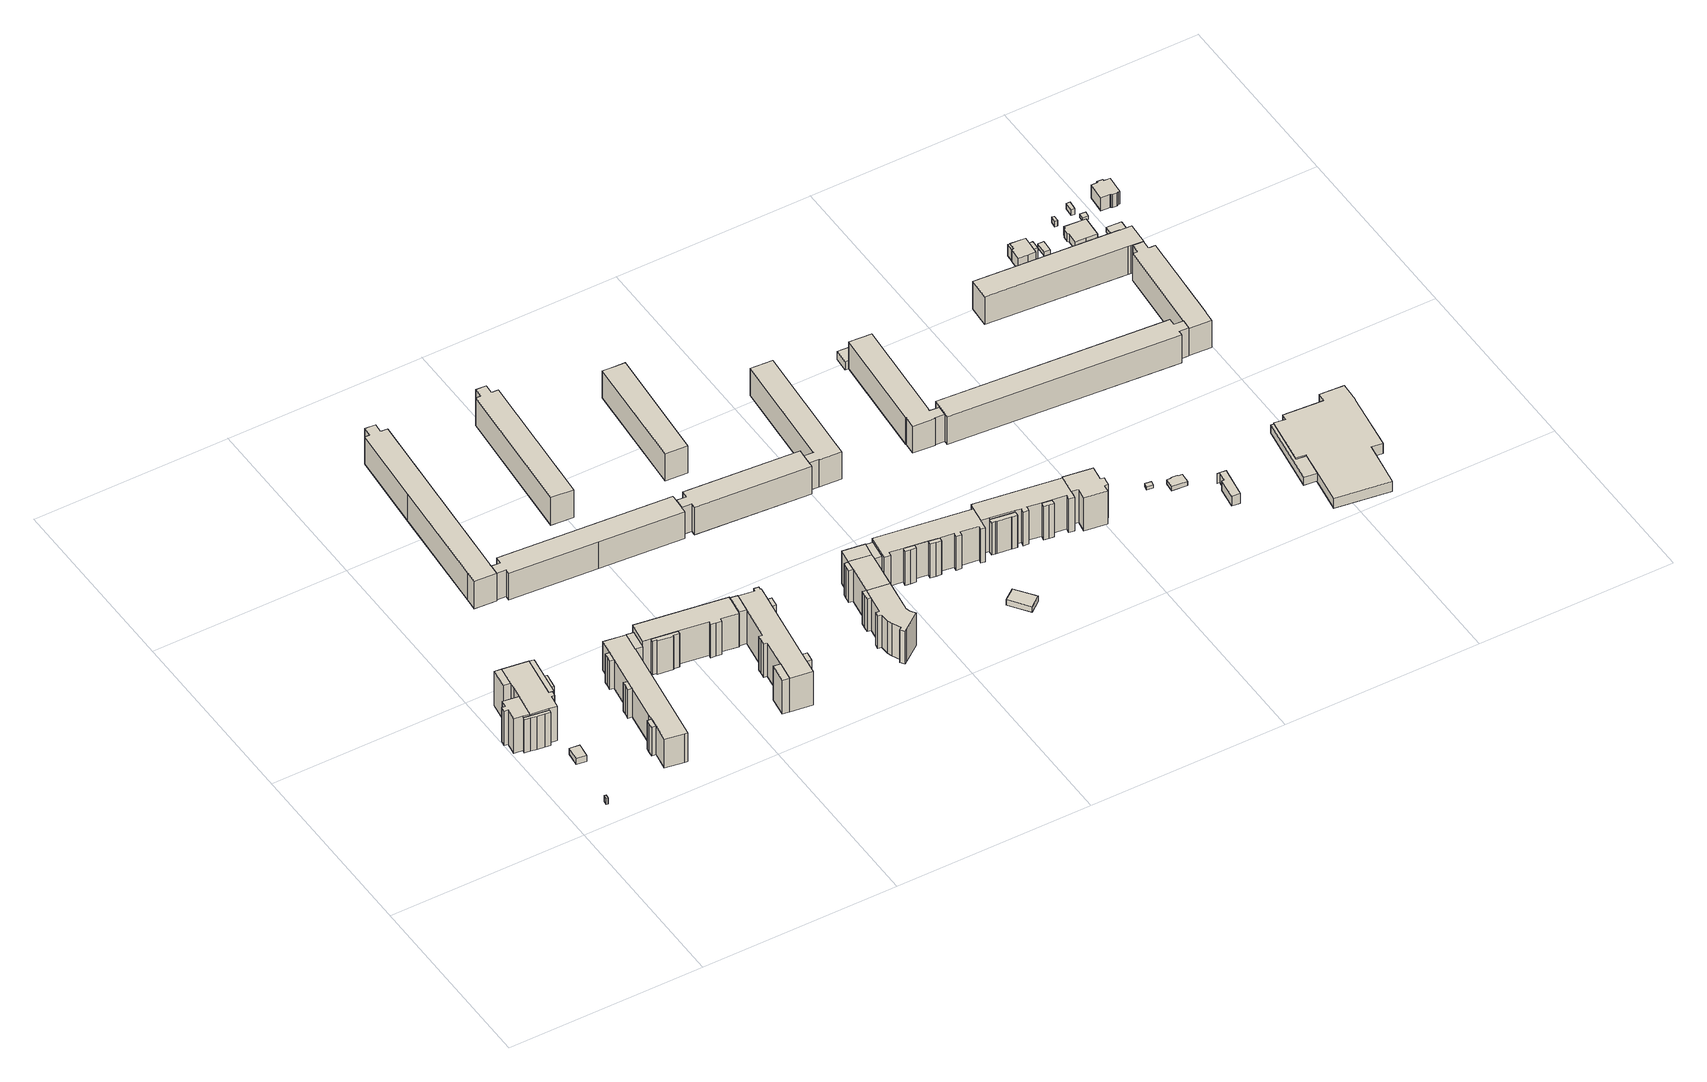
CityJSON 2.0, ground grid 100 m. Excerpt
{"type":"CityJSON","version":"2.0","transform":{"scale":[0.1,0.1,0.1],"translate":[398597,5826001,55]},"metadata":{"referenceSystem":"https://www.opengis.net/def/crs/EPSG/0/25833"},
"CityObjects":{
"building1":{"type":"Building","attributes":{"Gemeindeschluessel":"11000011","BezugspunktDach":"2200","function":"51009_1610","measuredHeight":3.56,"storeysAboveGround":0},"address":[{"country":"Germany","locality":"Berlin"}],"geometry":[{"type":"Solid","lod":"1","boundaries":[[[[0,1,2,3]],[[4,5,6,7]],[[4,7,3,2]],[[5,4,2,1]],[[6,5,1,0]],[[7,6,0,3]]]]}]},
"building2":{"type":"Building","attributes":{"Gemeindeschluessel":"11000011","BezugspunktDach":"2200","function":"31001_1120","measuredHeight":12.56,"storeysAboveGround":1},"address":[{"country":"Germany","locality":"Berlin","thoroughfareNumber":"1 (1)","thoroughfareName":"Egon-Erwin-Kisch-Straße"}],"geometry":[{"type":"Solid","lod":"1","boundaries":[[[[8,9,10,11,12]],[[13,14,15,16,17]],[[13,17,12,11]],[[14,13,11,10]],[[15,14,10,9]],[[16,15,9,8]],[[17,16,8,12]]]]}]},
"building3":{"type":"Building","attributes":{"Gemeindeschluessel":"11000011","function":"31001_1120"},"address":[{"country":"Germany","locality":"Berlin","thoroughfareNumber":"1","thoroughfareName":"Egon-Erwin-Kisch-Straße"}],"children":["building3-1","building3-2","building3-3","building3-4","building3-5","building3-6"]},
"building3-1":{"type":"BuildingPart","attributes":{"BezugspunktDach":"2200","measuredHeight":20.59,"storeysAboveGround":6},"parents":["building3"],"geometry":[{"type":"MultiSurface","lod":"1","boundaries":[[[18,19,20,21,22,23,24,25,26,27,28,29]],[[30,31,32,33,34,35,36,37,38,39,40,41]],[[31,30,28,27]],[[32,31,27,26]],[[34,33,25,24]],[[37,36,22,21]],[[38,37,21,20]],[[39,38,20,19]],[[40,39,19,18]],[[42,43,40,18,29]],[[30,41,29,28]],[[33,32,26,25]],[[35,34,24,23]],[[23,22,36,35,44]],[[41,40,43,42]]]}]},
"building3-2":{"type":"BuildingPart","attributes":{"BezugspunktDach":"2200","measuredHeight":20.1,"storeysAboveGround":6},"parents":["building3"],"geometry":[{"type":"MultiSurface","lod":"1","boundaries":[[[45,46,47,48,49]],[[50,51,52,53,54]],[[51,50,48,47]],[[52,51,47,46]],[[53,52,46,45]],[[54,53,45,49]],[[50,55,54,49,48]]]}]},
"building3-3":{"type":"BuildingPart","attributes":{"BezugspunktDach":"2200","measuredHeight":20.57,"storeysAboveGround":6},"parents":["building3"],"geometry":[{"type":"MultiSurface","lod":"1","boundaries":[[[56,57,58,29,28,59,60,61,62,63]],[[64,65,66,67,30,41,68,69,70,71]],[[64,71,63,62]],[[65,64,62,61]],[[66,65,61,60]],[[67,66,60,59]],[[30,67,59,28]],[[72,42,41,29,58]],[[69,68,58,57]],[[70,69,57,56]],[[71,70,56,63]],[[41,30,28,29]],[[68,41,42,72]]]}]},
"building3-4":{"type":"BuildingPart","attributes":{"BezugspunktDach":"2200","measuredHeight":20.62,"storeysAboveGround":6},"parents":["building3"],"geometry":[{"type":"Solid","lod":"1","boundaries":[[[[22,73,74,24,23]],[[34,75,76,36,35]],[[75,34,24,74]],[[76,75,74,73],[50,54,49,48]],[[36,76,73,22]],[[22,36,22,23]],[[34,35,23,24]],[[49,54,50,48]],[[35,36,22,23]]]]}]},
"building3-5":{"type":"BuildingPart","attributes":{"BezugspunktDach":"2200","measuredHeight":20.64,"storeysAboveGround":6},"parents":["building3"],"geometry":[{"type":"Solid","lod":"1","boundaries":[[[[26,25,77,78]],[[79,33,32,80]],[[79,80,78,77]],[[33,79,77,25]],[[25,33,25,26]],[[80,32,26,78]],[[32,33,25,26]]]]}]},
"building3-6":{"type":"BuildingPart","attributes":{"BezugspunktDach":"2200","measuredHeight":19.82,"storeysAboveGround":6},"parents":["building3"],"geometry":[{"type":"MultiSurface","lod":"1","boundaries":[[[81,82,83,84,43,72,85]],[[68,40,86,87,88,89,90]],[[68,90,85,72]],[[86,40,43,84]],[[87,86,84,83]],[[88,87,83,82]],[[89,88,82,81]],[[90,89,81,85]],[[40,41,42,43]],[[68,72,42,41]]]}]},
"building4":{"type":"Building","attributes":{"Gemeindeschluessel":"11000011","BezugspunktDach":"2200","function":"31001_2523","measuredHeight":3.55,"storeysAboveGround":1},"address":[{"country":"Germany","locality":"Berlin","thoroughfareNumber":"1 (2)","thoroughfareName":"Egon-Erwin-Kisch-Straße"}],"geometry":[{"type":"Solid","lod":"1","boundaries":[[[[91,92,93,94]],[[95,96,97,98]],[[95,98,94,93]],[[96,95,93,92]],[[97,96,92,91]],[[98,97,91,94]]]]}]},
"building5":{"type":"Building","attributes":{"Gemeindeschluessel":"11000011","function":"31001_1010"},"address":[{"country":"Germany","locality":"Berlin","thoroughfareNumber":"3, 5, 7, 9","thoroughfareName":"Egon-Erwin-Kisch-Straße"},{"country":"Germany","locality":"Berlin","thoroughfareNumber":"53","thoroughfareName":"Ernst-Barlach-Straße"}],"children":["building5-1","building5-2","building5-3","building5-4","building5-5"]},
"building5-1":{"type":"BuildingPart","attributes":{"BezugspunktDach":"2200","measuredHeight":17.09,"storeysAboveGround":5},"parents":["building5"],"geometry":[{"type":"MultiSurface","lod":"1","boundaries":[[[99,100,101,102,103,104,105,106,107,108]],[[109,110,111,112,113,114,115,116,117,118]],[[109,118,108,107]],[[111,110,106,105]],[[119,120,121,122,111,105,123,124]],[[113,112,104,103]],[[114,113,103,102]],[[117,116,100,99]],[[118,117,99,108]],[[110,109,107,106]],[[112,124,123,104]],[[122,121,120,119]],[[115,114,102,101]]]}]},
"building5-2":{"type":"BuildingPart","attributes":{"BezugspunktDach":"2200","measuredHeight":17.2,"storeysAboveGround":5},"parents":["building5"],"geometry":[{"type":"MultiSurface","lod":"1","boundaries":[[[125,126,127,128]],[[114,129,130,115]],[[114,102,101,128,127]],[[129,114,127,126]],[[130,129,126,125]],[[115,130,125,128]],[[115,101,102,114]]]}]},
"building5-3":{"type":"BuildingPart","attributes":{"BezugspunktDach":"2200","measuredHeight":17.09,"storeysAboveGround":5},"parents":["building5"],"geometry":[{"type":"Solid","lod":"1","boundaries":[[[[123,104,131,132,133]],[[134,135,112,124,136]],[[134,136,133,132]],[[135,134,132,131]],[[112,135,131,104]],[[136,124,123,133]],[[124,112,104,123]]]]}]},
"building5-4":{"type":"BuildingPart","attributes":{"BezugspunktDach":"2200","measuredHeight":17.09,"storeysAboveGround":5},"parents":["building5"],"geometry":[{"type":"Solid","lod":"1","boundaries":[[[[107,106,137,138,139]],[[140,141,110,109,142]],[[140,142,139,138]],[[141,140,138,137]],[[110,141,137,106]],[[142,109,107,139]],[[109,110,106,107]]]]}]},
"building5-5":{"type":"BuildingPart","attributes":{"BezugspunktDach":"2200","measuredHeight":17.09,"storeysAboveGround":5},"parents":["building5"],"geometry":[{"type":"Solid","lod":"1","boundaries":[[[[121,120,143,144,145]],[[146,147,119,122,148]],[[146,148,145,144]],[[147,146,144,143]],[[119,147,143,120]],[[148,122,121,145]],[[122,119,120,121]]]]}]},
"building6":{"type":"Building","attributes":{"Gemeindeschluessel":"11000011","BezugspunktDach":"2200","function":"31001_1010","measuredHeight":16.33,"storeysAboveGround":5},"address":[{"country":"Germany","locality":"Berlin","thoroughfareNumber":"10, 12, 14, 2, 4, 6, 8","thoroughfareName":"Hagenower Ring"}],"geometry":[{"type":"Solid","lod":"1","boundaries":[[[[149,150,151,152,153,154,155,156,157,158,159,160,161,162]],[[163,164,165,166,167,168,169,170,171,172,173,174,175,176]],[[163,176,162,161]],[[164,163,161,160]],[[165,164,160,159]],[[166,165,159,158]],[[167,166,158,157]],[[168,167,157,156]],[[169,168,156,155]],[[170,169,155,154]],[[171,170,154,153]],[[172,171,153,152]],[[173,172,152,151]],[[174,173,151,150]],[[175,174,150,149]],[[176,175,149,162]]]]}]},
"building7":{"type":"Building","attributes":{"Gemeindeschluessel":"11000011","function":"31001_1010"},"address":[{"country":"Germany","locality":"Berlin","thoroughfareNumber":"47, 49, 51","thoroughfareName":"Ernst-Barlach-Straße"}],"children":["building7-1","building7-2"]},
"building7-1":{"type":"BuildingPart","attributes":{"BezugspunktDach":"2200","measuredHeight":20.07,"storeysAboveGround":6},"parents":["building7"],"geometry":[{"type":"MultiSurface","lod":"1","boundaries":[[[177,178,179,180,181,182,183,184,185,186]],[[187,188,189,190,191,192,193,194,195,196]],[[187,196,186,185]],[[188,187,185,184]],[[189,188,184,183]],[[190,189,183,182]],[[191,190,182,181]],[[192,191,181,180]],[[193,192,180,179]],[[194,193,179,178]],[[195,194,178,177]],[[196,197,198,186]],[[195,177,198,197]]]}]},
"building7-2":{"type":"BuildingPart","attributes":{"BezugspunktDach":"2200","measuredHeight":20.07,"storeysAboveGround":6},"parents":["building7"],"geometry":[{"type":"Solid","lod":"1","boundaries":[[[[199,200,201,202,203,177,198,204]],[[197,195,205,206,207,208,209,210]],[[197,210,204,198]],[[205,195,177,203]],[[206,205,203,202]],[[207,206,202,201]],[[208,207,201,200]],[[209,208,200,199]],[[210,209,199,204]],[[195,197,198,177]]]]}]},
"building8":{"type":"Building","attributes":{"Gemeindeschluessel":"11000011","BezugspunktDach":"2200","function":"31001_1010","measuredHeight":16.08,"storeysAboveGround":5},"address":[{"country":"Germany","locality":"Berlin","thoroughfareNumber":"46, 48, 50, 52, 54, 56","thoroughfareName":"Ernst-Barlach-Straße"}],"geometry":[{"type":"Solid","lod":"1","boundaries":[[[[211,212,213,214,215,216,217,218,219,151,150]],[[220,221,222,223,224,225,226,227,228,229,230]],[[220,230,150,151]],[[221,220,151,219]],[[222,221,219,218]],[[223,222,218,217]],[[224,223,217,216]],[[225,224,216,215]],[[226,225,215,214]],[[227,226,214,213]],[[228,227,213,212]],[[229,228,212,211]],[[230,229,211,150]]]]}]},
"building9":{"type":"Building","attributes":{"Gemeindeschluessel":"11000011","function":"31001_1010"},"address":[{"country":"Germany","locality":"Berlin","thoroughfareNumber":"45","thoroughfareName":"Ernst-Barlach-Straße"},{"country":"Germany","locality":"Berlin","thoroughfareNumber":"2, 4, 6","thoroughfareName":"Warnemünder Straße"}],"children":["building9-1","building9-2","building9-3","building9-4","building9-5"]},
"building9-1":{"type":"BuildingPart","attributes":{"BezugspunktDach":"2200","measuredHeight":20.19,"storeysAboveGround":6},"parents":["building9"],"geometry":[{"type":"MultiSurface","lod":"1","boundaries":[[[231,232,233,234,235,236,237,238,239,240,241,242,243,244,245,246,247,248,249]],[[250,251,252,253,254,255,256,257,258,259,260,261,262,263,264,265,266,267,268]],[[251,250,248,247]],[[252,251,247,246]],[[253,252,246,245]],[[254,253,245,244]],[[255,254,244,243]],[[256,255,243,242]],[[258,257,241,240]],[[259,258,240,239]],[[260,259,239,238]],[[261,260,238,237]],[[262,261,237,236]],[[262,236,269,270]],[[265,264,234,233]],[[267,266,232,231]],[[268,267,231,249]],[[250,268,271,249,248]],[[257,256,242,241,272]],[[263,270,269,235]],[[273,263,235,234,264]],[[266,265,233,232]]]}]},
"building9-2":{"type":"BuildingPart","attributes":{"BezugspunktDach":"2200","measuredHeight":20.22,"storeysAboveGround":6},"parents":["building9"],"geometry":[{"type":"MultiSurface","lod":"1","boundaries":[[[274,275,276,277]],[[278,250,268,279]],[[278,279,277,276]],[[250,278,276,275]],[[249,248,250,275,274]],[[279,268,274,277]],[[268,250,248,249]]]}]},
"building9-3":{"type":"BuildingPart","attributes":{"BezugspunktDach":"2200","measuredHeight":20.27,"storeysAboveGround":6},"parents":["building9"],"geometry":[{"type":"MultiSurface","lod":"1","boundaries":[[[280,281,282,283]],[[284,257,256,285]],[[284,285,283,282]],[[257,284,282,281]],[[256,242,241,257,281,280]],[[285,256,280,283]],[[257,241,242,256,286]]]}]},
"building9-4":{"type":"BuildingPart","attributes":{"BezugspunktDach":"2200","measuredHeight":20.19,"storeysAboveGround":6},"parents":["building9"],"geometry":[{"type":"MultiSurface","lod":"1","boundaries":[[[287,288,289,269,234]],[[270,290,291,292,264]],[[290,270,269,289]],[[291,290,289,288]],[[292,291,288,287]],[[264,292,287,234]],[[270,263,235,269]],[[293,264,234,235,263]]]}]},
"building9-5":{"type":"BuildingPart","attributes":{"BezugspunktDach":"2200","measuredHeight":20.19,"storeysAboveGround":6},"parents":["building9"],"geometry":[{"type":"Solid","lod":"1","boundaries":[[[[294,295,296,233,232]],[[265,297,298,299,266]],[[297,265,233,296]],[[298,297,296,295]],[[299,298,295,294]],[[266,299,294,232]],[[265,266,232,233]]]]}]},
"building10":{"type":"Building","attributes":{"Gemeindeschluessel":"11000011","BezugspunktDach":"2200","function":"31001_1010","measuredHeight":16.55,"storeysAboveGround":5},"address":[{"country":"Germany","locality":"Berlin","thoroughfareNumber":"24, 26, 28, 30, 32, 34","thoroughfareName":"Hagenower Ring"}],"geometry":[{"type":"Solid","lod":"1","boundaries":[[[[300,301,302,303,304,305,306,307]],[[308,309,310,311,312,313,314,315]],[[308,315,307,306]],[[309,308,306,305]],[[310,309,305,304]],[[311,310,304,303]],[[312,311,303,302]],[[313,312,302,301]],[[314,313,301,300]],[[315,314,300,307]]]]}]},
"building11":{"type":"Building","attributes":{"Gemeindeschluessel":"11000011","function":"31001_1010"},"address":[{"country":"Germany","locality":"Berlin","thoroughfareNumber":"39","thoroughfareName":"Ernst-Barlach-Straße"},{"country":"Germany","locality":"Berlin","thoroughfareNumber":"1, 3, 5","thoroughfareName":"Warnemünder Straße"}],"children":["building11-1","building11-2","building11-3","building11-4","building11-5","building11-6"]},
"building11-1":{"type":"BuildingPart","attributes":{"BezugspunktDach":"2200","measuredHeight":19.54,"storeysAboveGround":6},"parents":["building11"],"geometry":[{"type":"MultiSurface","lod":"1","boundaries":[[[316,317,318,319,320,321,322,323,324,325,326,327,328,329,330,331]],[[332,333,334,335,336,337,338,339,340,341,342,343,344,345,346,347]],[[332,347,331,330]],[[333,332,330,329]],[[334,333,329,328]],[[337,336,326,325]],[[338,337,325,324]],[[339,338,324,323]],[[340,339,323,322]],[[341,340,322,321]],[[342,341,321,320]],[[343,342,320,319]],[[344,343,319,318]],[[345,344,318,317]],[[346,345,317,316]],[[347,346,316,331]],[[335,334,328,327]],[[336,348,335,327,326]]]}]},
"building11-2":{"type":"BuildingPart","attributes":{"BezugspunktDach":"2200","measuredHeight":19.42,"storeysAboveGround":6},"parents":["building11"],"geometry":[{"type":"MultiSurface","lod":"1","boundaries":[[[349,350,351,352]],[[353,354,355,356]],[[354,353,351,350]],[[355,354,350,349]],[[356,355,349,352]],[[356,352,357,358]],[[358,357,351,353]]]}]},
"building11-3":{"type":"BuildingPart","attributes":{"BezugspunktDach":"2200","measuredHeight":19.54,"storeysAboveGround":6},"parents":["building11"],"geometry":[{"type":"Solid","lod":"1","boundaries":[[[[328,327,359,360,361]],[[362,363,335,334,364]],[[362,364,361,360]],[[363,362,360,359]],[[335,363,359,327]],[[364,334,328,361]],[[334,335,327,328]]]]}]},
"building11-4":{"type":"BuildingPart","attributes":{"BezugspunktDach":"2200","measuredHeight":19.52,"storeysAboveGround":6},"parents":["building11"],"geometry":[{"type":"MultiSurface","lod":"1","boundaries":[[[326,365,366,367,368,327]],[[369,370,358,356,336,335]],[[369,335,327,368]],[[371,372,369,368,367]],[[367,370,367,366]],[[356,352,357,366,365]],[[336,356,365,326]],[[370,373,369,372,371]],[[358,370,367,366]],[[358,357,352,356]],[[335,336,326,327]]]}]},
"building11-5":{"type":"BuildingPart","attributes":{"BezugspunktDach":"2200","measuredHeight":19.53,"storeysAboveGround":6},"parents":["building11"],"geometry":[{"type":"Solid","lod":"1","boundaries":[[[[372,371,374,375,376]],[[377,378,370,369,379]],[[377,379,376,375]],[[378,377,375,374]],[[370,378,374,371]],[[379,369,372,376]],[[369,370,371,372]]]]}]},
"building11-6":{"type":"BuildingPart","attributes":{"BezugspunktDach":"2200","measuredHeight":19.48,"storeysAboveGround":6},"parents":["building11"],"geometry":[{"type":"MultiSurface","lod":"1","boundaries":[[[366,380,381,367]],[[382,353,358,370]],[[382,370,367,381]],[[353,382,381,380]],[[357,351,353,380,366]],[[358,353,351,357]],[[383,370,358,366,367]]]}]},
"building12":{"type":"Building","attributes":{"Gemeindeschluessel":"11000011","BezugspunktDach":"2200","function":"31001_1010","measuredHeight":16.41,"storeysAboveGround":5},"address":[{"country":"Germany","locality":"Berlin","thoroughfareNumber":"38, 40, 42, 44","thoroughfareName":"Ernst-Barlach-Straße"}],"geometry":[{"type":"Solid","lod":"1","boundaries":[[[[384,385,386,387,388,389,390,391,392,393]],[[394,395,396,397,398,399,400,401,402,403]],[[394,403,393,392]],[[395,394,392,391]],[[396,395,391,390]],[[397,396,390,389]],[[398,397,389,388]],[[399,398,388,387]],[[400,399,387,386]],[[401,400,386,385]],[[402,401,385,384]],[[403,402,384,393]]]]}]},
"building13":{"type":"Building","attributes":{"Gemeindeschluessel":"11000011","BezugspunktDach":"2200","function":"31001_1010","measuredHeight":16.35,"storeysAboveGround":5},"address":[{"country":"Germany","locality":"Berlin","thoroughfareNumber":"36, 38, 40, 42, 44","thoroughfareName":"Hagenower Ring"}],"geometry":[{"type":"Solid","lod":"1","boundaries":[[[[404,405,406,407,408,409]],[[410,411,412,413,414,415]],[[410,415,409,408]],[[411,410,408,407]],[[412,411,407,406]],[[413,412,406,405]],[[414,413,405,404]],[[415,414,404,409]]]]}]},
"building14":{"type":"Building","attributes":{"Gemeindeschluessel":"11000011","function":"31001_1010"},"address":[{"country":"Germany","locality":"Berlin","thoroughfareNumber":"31, 33, 35, 37","thoroughfareName":"Ernst-Barlach-Straße"}],"children":["building14-1","building14-2","building14-3"]},
"building14-1":{"type":"BuildingPart","attributes":{"BezugspunktDach":"2200","measuredHeight":20.25,"storeysAboveGround":6},"parents":["building14"],"geometry":[{"type":"MultiSurface","lod":"1","boundaries":[[[416,417,418,419,420,421,422,423,424,425,426,427,428,429,430,431,432]],[[433,434,435,436,437,438,439,440,441,442,443,444,445,446,447,448,449]],[[433,449,432,431]],[[434,433,431,430]],[[435,434,430,429]],[[436,435,429,428]],[[437,436,428,427]],[[438,437,427,426]],[[439,438,426,425]],[[440,439,425,424]],[[441,440,424,423]],[[442,441,423,422]],[[443,442,422,421]],[[444,443,421,420]],[[445,444,420,419]],[[450,451,452,453]],[[447,446,418,417]],[[448,447,417,416]],[[449,448,416,432]],[[445,419,451,450]],[[453,452,418,446]]]}]},
"building14-2":{"type":"BuildingPart","attributes":{"BezugspunktDach":"2200","measuredHeight":20.25,"storeysAboveGround":6},"parents":["building14"],"geometry":[{"type":"MultiSurface","lod":"1","boundaries":[[[454,455,419,451,456]],[[450,445,457,458,459]],[[450,459,456,451]],[[457,445,419,455]],[[458,457,455,454]],[[459,458,454,456]],[[445,460,450,451,419,461]]]}]},
"building14-3":{"type":"BuildingPart","attributes":{"BezugspunktDach":"2200","measuredHeight":20.25,"storeysAboveGround":6},"parents":["building14"],"geometry":[{"type":"MultiSurface","lod":"1","boundaries":[[[462,463,452,418,464]],[[446,453,465,466,467]],[[446,467,464,418]],[[465,453,452,463]],[[466,465,463,462]],[[467,466,462,464]],[[453,446,418,468,452]]]}]},
"building15":{"type":"Building","attributes":{"Gemeindeschluessel":"11000011","BezugspunktDach":"2200","function":"31001_2523","measuredHeight":3.34,"storeysAboveGround":1},"address":[{"country":"Germany","locality":"Berlin","thoroughfareNumber":"7 (1)","thoroughfareName":"Warnemünder Straße"}],"geometry":[{"type":"Solid","lod":"1","boundaries":[[[[469,470,471,472]],[[473,474,475,476]],[[473,476,472,471]],[[474,473,471,470]],[[475,474,470,469]],[[476,475,469,472]]]]}]},
"building16":{"type":"Building","attributes":{"Gemeindeschluessel":"11000011","BezugspunktDach":"2200","function":"31001_1010","measuredHeight":16.3,"storeysAboveGround":5},"address":[{"country":"Germany","locality":"Berlin","thoroughfareNumber":"74, 76, 78, 80, 82","thoroughfareName":"Hagenower Ring"}],"geometry":[{"type":"Solid","lod":"1","boundaries":[[[[477,478,479,480,481,482,483,484,485,388,387]],[[486,487,488,489,490,491,492,493,494,495,496]],[[486,496,387,388]],[[487,486,388,485]],[[488,487,485,484]],[[489,488,484,483]],[[490,489,483,482]],[[491,490,482,481]],[[492,491,481,480]],[[493,492,480,479]],[[494,493,479,478]],[[495,494,478,477]],[[496,495,477,387]]]]}]},
"building17":{"type":"Building","attributes":{"Gemeindeschluessel":"11000011","function":"31001_1010"},"address":[{"country":"Germany","locality":"Berlin","thoroughfareNumber":"25, 27, 29","thoroughfareName":"Ernst-Barlach-Straße"}],"children":["building17-1","building17-2","building17-3"]},
"building17-1":{"type":"BuildingPart","attributes":{"BezugspunktDach":"2200","measuredHeight":20.13,"storeysAboveGround":6},"parents":["building17"],"geometry":[{"type":"MultiSurface","lod":"1","boundaries":[[[497,498,499,500,501,502,503,504,505,506,507,508,509,510,511]],[[512,513,514,515,516,517,518,519,520,521,522,523,524,525,526]],[[512,526,511,510]],[[513,512,510,509]],[[514,513,509,508]],[[515,514,508,507]],[[516,515,507,506]],[[517,516,506,505]],[[518,517,505,504]],[[518,504,503,527,528]],[[520,519,503,502]],[[521,520,502,501]],[[522,521,501,500]],[[523,522,500,499]],[[524,523,499,498]],[[529,530,531,530,532,533,498,497]],[[526,525,497,511]],[[519,534,528,527,503]],[[525,531,530,529]],[[535,532,530,531]],[[535,524,533,532]]]}]},
"building17-2":{"type":"BuildingPart","attributes":{"BezugspunktDach":"2200","measuredHeight":20.25,"storeysAboveGround":6},"parents":["building17"],"geometry":[{"type":"Solid","lod":"1","boundaries":[[[[536,537,538,539,540,533,532,530,529,541]],[[525,531,535,524,542,543,544,545,546,547]],[[525,547,541,529]],[[542,524,533,540]],[[543,542,540,539]],[[544,543,539,538]],[[545,544,538,537]],[[546,545,537,536]],[[547,546,536,541]],[[531,525,529,530]],[[535,531,530,532]],[[524,535,532,533]]]]}]},
"building17-3":{"type":"BuildingPart","attributes":{"BezugspunktDach":"2200","measuredHeight":20.13,"storeysAboveGround":6},"parents":["building17"],"geometry":[{"type":"Solid","lod":"1","boundaries":[[[[548,549,527,503,550]],[[519,528,551,552,553]],[[519,553,550,503]],[[551,528,527,549]],[[552,551,549,548]],[[553,552,548,550]],[[528,519,503,527]]]]}]},
"building18":{"type":"Building","attributes":{"Gemeindeschluessel":"11000011","BezugspunktDach":"2200","function":"31001_1010","measuredHeight":16.23,"storeysAboveGround":5},"address":[{"country":"Germany","locality":"Berlin","thoroughfareNumber":"75, 77, 79, 81","thoroughfareName":"Hagenower Ring"}],"geometry":[{"type":"Solid","lod":"1","boundaries":[[[[554,555,556,557,558,559,560,561,562,563,564,565]],[[566,567,568,569,570,571,572,573,574,575,576,577]],[[566,577,565,564]],[[567,566,564,563]],[[568,567,563,562]],[[569,568,562,561]],[[570,569,561,560]],[[571,570,560,559]],[[572,571,559,558]],[[573,572,558,557]],[[574,573,557,556]],[[575,574,556,555]],[[576,575,555,554]],[[577,576,554,565]]]]}]},
"building19":{"type":"Building","attributes":{"Gemeindeschluessel":"11000011","BezugspunktDach":"2200","function":"31001_1010","measuredHeight":19.92,"storeysAboveGround":6},"address":[{"country":"Germany","locality":"Berlin","thoroughfareNumber":"23","thoroughfareName":"Ernst-Barlach-Straße"}],"geometry":[{"type":"Solid","lod":"1","boundaries":[[[[578,579,580,581,582,583,584,585,586,587,588]],[[589,590,591,592,593,594,595,596,597,598,599]],[[589,599,588,587]],[[590,589,587,586]],[[591,590,586,585]],[[592,591,585,584]],[[593,592,584,583]],[[594,593,583,582]],[[595,594,582,581]],[[596,595,581,580]],[[597,596,580,579]],[[598,597,579,578]],[[599,598,578,588]]]]}]},
"building20":{"type":"Building","attributes":{"Gemeindeschluessel":"11000011","BezugspunktDach":"2200","function":"31001_3037","measuredHeight":4.82,"storeysAboveGround":1},"address":[{"country":"Germany","locality":"Berlin","thoroughfareNumber":"75 (1)","thoroughfareName":"Hagenower Ring"}],"geometry":[{"type":"Solid","lod":"1","boundaries":[[[[600,601,602,603,604,605]],[[606,607,608,569,568,609]],[[606,609,605,604]],[[607,606,604,603]],[[608,607,603,602]],[[569,608,602,601]],[[568,569,601,600]],[[609,568,600,605]]]]}]},
"building21":{"type":"Building","attributes":{"Gemeindeschluessel":"11000011","BezugspunktDach":"2200","function":"31001_2523","measuredHeight":1.74,"storeysAboveGround":1},"address":[{"country":"Germany","locality":"Berlin","thoroughfareNumber":"1 (1)","thoroughfareName":"Rostocker Straße"}],"geometry":[{"type":"Solid","lod":"1","boundaries":[[[[610,611,612,613]],[[614,615,616,617]],[[614,617,613,612]],[[615,614,612,611]],[[616,615,611,610]],[[617,616,610,613]]]]}]},
"building22":{"type":"Building","attributes":{"Gemeindeschluessel":"11000011","BezugspunktDach":"2200","function":"31001_2523","measuredHeight":2.57,"storeysAboveGround":1},"address":[{"country":"Germany","locality":"Berlin","thoroughfareNumber":"1 (2)","thoroughfareName":"Rostocker Straße"}],"geometry":[{"type":"Solid","lod":"1","boundaries":[[[[618,619,620,621,622,623,624,625]],[[626,627,628,629,630,631,632,633]],[[626,633,625,624]],[[627,626,624,623]],[[628,627,623,622]],[[629,628,622,621]],[[630,629,621,620]],[[631,630,620,619]],[[632,631,619,618]],[[633,632,618,625]]]]}]},
"building23":{"type":"Building","attributes":{"Gemeindeschluessel":"11000011","BezugspunktDach":"2200","function":"31001_1010","measuredHeight":16.61,"storeysAboveGround":5},"address":[{"country":"Germany","locality":"Berlin","thoroughfareNumber":"22, 24, 26, 28, 30, 32, 34, 36","thoroughfareName":"Ernst-Barlach-Straße"}],"geometry":[{"type":"Solid","lod":"1","boundaries":[[[[634,635,636,637,638,639,640,641,642,643]],[[644,645,646,647,648,649,650,651,652,653]],[[644,653,643,642]],[[645,644,642,641]],[[646,645,641,640]],[[647,646,640,639]],[[648,647,639,638]],[[649,648,638,637]],[[650,649,637,636]],[[651,650,636,635]],[[652,651,635,634]],[[653,652,634,643]]]]}]},
"building24":{"type":"Building","attributes":{"Gemeindeschluessel":"11000011","BezugspunktDach":"2200","function":"51009_1610","measuredHeight":5.81,"storeysAboveGround":0},"address":[{"country":"Germany","locality":"Berlin"}],"geometry":[{"type":"Solid","lod":"1","boundaries":[[[[654,655,656,657,658,659,660,661]],[[662,663,664,665,666,667,668,669]],[[662,669,661,660]],[[663,662,660,659]],[[664,663,659,658]],[[665,664,658,657]],[[666,665,657,656]],[[667,666,656,655]],[[668,667,655,654]],[[669,668,654,661]]]]}]},
"building25":{"type":"Building","attributes":{"Gemeindeschluessel":"11000011","BezugspunktDach":"2200","function":"51009_1610","measuredHeight":4.56,"storeysAboveGround":0},"address":[{"country":"Germany","locality":"Berlin"}],"geometry":[{"type":"Solid","lod":"1","boundaries":[[[[670,671,672,673,674,675]],[[676,677,678,679,680,681]],[[676,681,675,674]],[[677,676,674,673]],[[678,677,673,672]],[[679,678,672,671]],[[680,679,671,670]],[[681,680,670,675]]]]}]},
"building26":{"type":"Building","attributes":{"Gemeindeschluessel":"11000011","BezugspunktDach":"2200","function":"31001_1010","measuredHeight":16.59,"storeysAboveGround":5},"address":[{"country":"Germany","locality":"Berlin","thoroughfareNumber":"11, 13, 15, 17, 19, 9","thoroughfareName":"Schweriner Ring"}],"geometry":[{"type":"Solid","lod":"1","boundaries":[[[[682,683,684,685,686,687,688,689,690,691]],[[692,693,694,695,696,697,698,699,700,701]],[[692,701,691,690]],[[693,692,690,689]],[[694,693,689,688]],[[695,694,688,687]],[[696,695,687,686]],[[697,696,686,685]],[[698,697,685,684]],[[699,698,684,683]],[[700,699,683,682]],[[701,700,682,691]]]]}]},
"building27":{"type":"Building","attributes":{"Gemeindeschluessel":"11000011","BezugspunktDach":"2200","function":"51009_1610","measuredHeight":6.78,"storeysAboveGround":0},"address":[{"country":"Germany","locality":"Berlin"}],"geometry":[{"type":"Solid","lod":"1","boundaries":[[[[702,703,704,705]],[[706,707,708,709]],[[706,709,705,704]],[[707,706,704,703]],[[708,707,703,702]],[[709,708,702,705]]]]}]},
"building28":{"type":"Building","attributes":{"Gemeindeschluessel":"11000011","BezugspunktDach":"2200","function":"31001_2052","measuredHeight":5.92,"storeysAboveGround":1},"address":[{"country":"Germany","locality":"Berlin","thoroughfareNumber":"19","thoroughfareName":"Ernst-Barlach-Straße"}],"geometry":[{"type":"Solid","lod":"1","boundaries":[[[[710,711,712,713,714,715,716,717,718,719,720,721,722,723,724]],[[725,726,727,728,729,730,731,732,733,734,735,736,737,738,739]],[[725,739,724,723]],[[726,725,723,722]],[[727,726,722,721]],[[728,727,721,720]],[[729,728,720,719]],[[730,729,719,718]],[[731,730,718,717]],[[732,731,717,716]],[[733,732,716,715]],[[734,733,715,714]],[[735,734,714,713]],[[736,735,713,712]],[[737,736,712,711]],[[738,737,711,710]],[[739,738,710,724]]]]}]},
"building29":{"type":"Building","attributes":{"Gemeindeschluessel":"11000011","BezugspunktDach":"2200","function":"31001_1010","measuredHeight":8.14,"storeysAboveGround":1},"address":[{"country":"Germany","locality":"Berlin","thoroughfareNumber":"21C","thoroughfareName":"Schweriner Ring"}],"geometry":[{"type":"Solid","lod":"1","boundaries":[[[[740,741,742,743,744,745,746,747,748,749]],[[750,751,752,753,754,755,756,757,758,759]],[[750,759,749,748]],[[751,750,748,747]],[[752,751,747,746]],[[753,752,746,745]],[[754,753,745,744]],[[755,754,744,743]],[[756,755,743,742]],[[757,756,742,741]],[[758,757,741,740]],[[759,758,740,749]]]]}]},
"building30":{"type":"Building","attributes":{"Gemeindeschluessel":"11000011","BezugspunktDach":"2200","function":"51009_1610","measuredHeight":6.1,"storeysAboveGround":0},"address":[{"country":"Germany","locality":"Berlin"}],"geometry":[{"type":"Solid","lod":"1","boundaries":[[[[760,761,762,763]],[[764,765,766,767]],[[764,767,763,762]],[[765,764,762,761]],[[766,765,761,760]],[[767,766,760,763]]]]}]},
"building31":{"type":"Building","attributes":{"Gemeindeschluessel":"11000011","BezugspunktDach":"2200","function":"31001_2463","measuredHeight":2.56,"storeysAboveGround":1},"address":[{"country":"Germany","locality":"Berlin","thoroughfareNumber":"21B (1)","thoroughfareName":"Schweriner Ring"}],"geometry":[{"type":"Solid","lod":"1","boundaries":[[[[768,769,770,771]],[[772,773,774,775]],[[772,775,771,770]],[[773,772,770,769]],[[774,773,769,768]],[[775,774,768,771]]]]}]},
"building32":{"type":"Building","attributes":{"Gemeindeschluessel":"11000011","BezugspunktDach":"2200","function":"31001_1010","measuredHeight":16.22,"storeysAboveGround":5},"address":[{"country":"Germany","locality":"Berlin","thoroughfareNumber":"1, 3, 5, 7","thoroughfareName":"Schweriner Ring"}],"geometry":[{"type":"Solid","lod":"1","boundaries":[[[[776,777,778,779,780,685,684,781,782,783,637,636,784]],[[785,786,787,788,789,790,791,792,793,794,795,796,797]],[[785,797,784,636]],[[786,785,636,637]],[[787,786,637,783]],[[788,787,783,782]],[[789,788,782,781]],[[790,789,781,684]],[[791,790,684,685]],[[792,791,685,780]],[[793,792,780,779]],[[794,793,779,778]],[[795,794,778,777]],[[796,795,777,776]],[[797,796,776,784]]]]}]},
"building33":{"type":"Building","attributes":{"Gemeindeschluessel":"11000011","BezugspunktDach":"2200","function":"51009_1610","measuredHeight":3.24,"storeysAboveGround":0},"address":[{"country":"Germany","locality":"Berlin"}],"geometry":[{"type":"Solid","lod":"1","boundaries":[[[[798,799,800,801]],[[802,803,804,805]],[[802,805,801,800]],[[803,802,800,799]],[[804,803,799,798]],[[805,804,798,801]]]]}]},
"building34":{"type":"Building","attributes":{"Gemeindeschluessel":"11000011","BezugspunktDach":"2200","function":"31001_1010","measuredHeight":6.31,"storeysAboveGround":1},"address":[{"country":"Germany","locality":"Berlin","thoroughfareNumber":"21B","thoroughfareName":"Schweriner Ring"}],"geometry":[{"type":"Solid","lod":"1","boundaries":[[[[806,807,808,809,810,811,812,813,814]],[[815,816,817,818,819,820,821,822,823]],[[815,823,814,813]],[[816,815,813,812]],[[817,816,812,811]],[[818,817,811,810]],[[819,818,810,809]],[[820,819,809,808]],[[821,820,808,807]],[[822,821,807,806]],[[823,822,806,814]]]]}]},
"building35":{"type":"Building","attributes":{"Gemeindeschluessel":"11000011","BezugspunktDach":"2200","function":"51009_1610","measuredHeight":3.37,"storeysAboveGround":0},"address":[{"country":"Germany","locality":"Berlin"}],"geometry":[{"type":"Solid","lod":"1","boundaries":[[[[824,825,826,827]],[[828,829,830,831]],[[828,831,827,826]],[[829,828,826,825]],[[830,829,825,824]],[[831,830,824,827]]]]}]},
"building36":{"type":"Building","attributes":{"Gemeindeschluessel":"11000011","BezugspunktDach":"2200","function":"31001_2143","measuredHeight":2.12,"storeysAboveGround":1},"address":[{"country":"Germany","locality":"Berlin","thoroughfareNumber":"21A (1)","thoroughfareName":"Schweriner Ring"}],"geometry":[{"type":"Solid","lod":"1","boundaries":[[[[832,833,834,835]],[[836,837,838,839]],[[836,839,835,834]],[[837,836,834,833]],[[838,837,833,832]],[[839,838,832,835]]]]}]},
"building37":{"type":"Building","attributes":{"Gemeindeschluessel":"11000011","BezugspunktDach":"2200","function":"31001_2523","measuredHeight":2.68,"storeysAboveGround":1},"address":[{"country":"Germany","locality":"Berlin","thoroughfareNumber":"9 (1)","thoroughfareName":"Schweriner Ring"}],"geometry":[{"type":"Solid","lod":"1","boundaries":[[[[840,841,842,843,844,845,846,847]],[[848,849,850,851,852,853,854,855]],[[848,855,847,846]],[[849,848,846,845]],[[850,849,845,844]],[[851,850,844,843]],[[852,851,843,842]],[[853,852,842,841]],[[854,853,841,840]],[[855,854,840,847]]]]}]},
"building38":{"type":"Building","attributes":{"Gemeindeschluessel":"11000011","BezugspunktDach":"2200","function":"31001_1010","measuredHeight":10.4,"storeysAboveGround":1},"address":[{"country":"Germany","locality":"Berlin","thoroughfareNumber":"21","thoroughfareName":"Schweriner Ring"}],"geometry":[{"type":"Solid","lod":"1","boundaries":[[[[856,857,858,859,860,861,862,863,864,865,866,867,868,869]],[[870,871,872,873,874,875,876,877,878,879,880,881,882,883]],[[870,883,869,868]],[[871,870,868,867]],[[872,871,867,866]],[[873,872,866,865]],[[874,873,865,864]],[[875,874,864,863]],[[876,875,863,862]],[[877,876,862,861]],[[878,877,861,860]],[[879,878,860,859]],[[880,879,859,858]],[[881,880,858,857]],[[882,881,857,856]],[[883,882,856,869]]]]}]}
},
"vertices":[
[195,116,37],[198,137,37],[190,138,37],[187,117,37],[190,138,2],[198,137,2],[195,116,2],[187,117,2],
[107,722,140],[115,777,140],[84,781,140],[82,779,140],[74,727,140],[82,779,14],[84,781,14],[115,777,14],[107,722,14],[74,727,14],
[180,586,209],[218,580,209],[228,649,209],[244,647,209],[248,673,209],[231,676,209],[263,894,209],[135,912,209],[120,813,209],[115,777,209],[107,722,209],[89,599,209],[107,722,3],[115,777,3],[120,813,3],[135,912,3],[263,894,3],[231,676,3],[248,673,3],[244,647,3],[228,649,3],[218,580,3],[180,586,3],[89,599,3],[89,599,201],[180,586,201],[231,676,157],
[277,704,201],[282,741,201],[289,782,201],[272,783,201],[260,706,201],[272,783,3],[289,782,3],[282,741,3],[277,704,3],[260,706,3],[270,769,3],
[20,672,209],[11,611,209],[57,604,209],[74,727,209],[29,734,209],[24,699,209],[6,702,209],[2,675,209],[6,702,3],[24,699,3],[29,734,3],[74,727,3],[57,604,3],[11,611,3],[20,672,3],[2,675,3],[57,604,201],
[256,672,209],[287,890,209],[287,890,3],[256,672,3],
[98,918,209],[84,819,209],[98,918,3],[84,819,3],
[83,583,201],[113,579,201],[150,573,201],[177,569,201],[53,588,201],[177,569,3],[150,573,3],[113,579,3],[83,583,3],[53,588,3],
[257,398,39],[267,471,39],[217,478,39],[207,405,39],[217,478,3],[267,471,3],[257,398,3],[207,405,3],
[622,170,173],[638,168,173],[723,749,173],[737,849,173],[626,865,173],[615,789,173],[552,357,173],[548,327,173],[541,278,173],[527,184,173],[541,278,2],[548,327,2],[552,357,2],[615,789,2],[626,865,2],[737,849,2],[723,749,2],[638,168,2],[622,170,2],[527,184,2],[586,589,2],[586,589,173],[579,540,173],[579,540,2],[607,738,173],[607,738,2],
[758,744,174],[772,844,174],[737,849,174],[723,749,174],[772,844,2],[758,744,2],
[594,792,173],[591,767,173],[587,741,173],[591,767,2],[594,792,2],[587,741,2],
[527,329,173],[523,306,173],[520,281,173],[523,306,2],[527,329,2],[520,281,2],
[565,592,173],[562,569,173],[558,543,173],[562,569,2],[565,592,2],[558,543,2],
[453,1475,181],[453,1477,181],[457,1530,181],[457,1538,181],[458,1538,181],[531,2522,181],[496,2525,181],[500,2573,181],[447,2577,181],[443,2529,181],[419,2531,181],[388,2117,181],[346,1546,181],[341,1483,181],[346,1546,18],[388,2117,18],[419,2531,18],[443,2529,18],[447,2577,18],[500,2573,18],[496,2525,18],[531,2522,18],[458,1538,18],[457,1538,18],[457,1530,18],[453,1477,18],[453,1475,18],[341,1483,18],
[924,720,207],[1072,698,207],[1069,681,207],[1096,677,207],[1121,673,207],[1124,690,207],[1213,677,207],[1230,789,207],[775,856,207],[758,744,207],[775,856,7],[1230,789,7],[1213,677,7],[1124,690,7],[1121,673,7],[1096,677,7],[1069,681,7],[1072,698,7],[924,720,7],[758,744,7],[795,739,7],[795,739,207],
[815,719,207],[814,712,207],[890,701,207],[891,707,207],[922,703,207],[792,722,207],[922,703,7],[891,707,7],[890,701,7],[814,712,7],[815,719,7],[792,722,7],
[501,1474,181],[499,1449,181],[941,1416,181],[1366,1384,181],[1368,1409,181],[1372,1462,181],[1374,1497,181],[507,1562,181],[505,1526,181],[457,1530,21],[505,1526,21],[507,1562,21],[1374,1497,21],[1372,1462,21],[1368,1409,21],[1366,1384,21],[941,1416,21],[499,1449,21],[501,1474,21],[453,1477,21],
[1291,181,213],[1302,252,213],[1309,301,213],[1357,634,213],[1361,661,213],[1375,755,213],[1370,756,213],[1372,771,213],[1349,774,213],[1346,759,213],[1264,771,213],[1249,672,213],[1224,497,213],[1206,500,213],[1203,474,213],[1199,448,213],[1216,445,213],[1195,297,213],[1180,197,213],[1195,297,12],[1216,445,12],[1199,448,12],[1203,474,12],[1206,500,12],[1224,497,12],[1249,672,12],[1264,771,12],[1346,759,12],[1349,774,12],[1372,771,12],[1370,756,12],[1375,755,12],[1361,661,12],[1357,634,12],[1309,301,12],[1302,252,12],[1291,181,12],[1180,197,12],[1365,684,213],[1365,684,12],[1180,197,87],[1264,771,211],[1358,637,12],
[1180,197,214],[1195,297,214],[1159,302,214],[1145,202,214],[1159,302,12],[1145,202,12],
[1249,672,214],[1264,771,214],[1229,777,214],[1214,677,214],[1229,777,12],[1214,677,12],[1256,719,12],
[1377,631,213],[1381,654,213],[1384,681,213],[1384,681,12],[1381,654,12],[1377,631,12],[1360,656,12],
[1325,249,213],[1329,276,213],[1332,298,213],[1332,298,12],[1329,276,12],[1325,249,12],
[1023,1760,182],[1077,2482,182],[1042,2484,182],[1046,2532,182],[993,2536,182],[990,2488,182],[965,2490,182],[911,1769,182],[965,2490,16],[990,2488,16],[993,2536,16],[1046,2532,16],[1042,2484,16],[1077,2482,16],[1023,1760,16],[911,1769,16],
[1738,333,217],[1740,285,217],[1747,261,217],[1767,219,217],[1753,208,217],[1769,187,217],[1782,197,217],[1873,264,217],[1855,289,217],[1849,312,217],[1874,486,217],[1763,502,217],[1755,450,217],[1742,357,217],[1722,360,217],[1718,336,217],[1722,360,22],[1742,357,22],[1755,450,22],[1763,502,22],[1874,486,22],[1849,312,22],[1855,289,22],[1873,264,22],[1782,197,22],[1769,187,22],[1753,208,22],[1767,219,22],[1747,261,22],[1740,285,22],[1738,333,22],[1718,336,22],[1858,488,22],
[1935,654,216],[1949,753,216],[1914,759,216],[1899,659,216],[1914,759,22],[1949,753,22],[1935,654,22],[1899,659,22],[1903,686,216],[1903,686,22],
[1743,505,217],[1739,480,217],[1735,453,217],[1739,480,22],[1743,505,22],[1735,453,22],
[1899,659,217],[1903,686,217],[1792,703,217],[1785,651,217],[1785,651,22],[1792,703,22],[1792,703,213],[1785,651,213],[1792,699,22],
[1772,706,213],[1768,682,213],[1764,654,213],[1768,682,22],[1772,706,22],[1764,654,22],
[1914,759,217],[1803,775,217],[1803,775,22],[1792,703,120],
[1416,1406,187],[1414,1381,187],[1992,1337,187],[1993,1362,187],[1997,1415,187],[2000,1450,187],[1422,1493,187],[1420,1458,187],[1372,1462,187],[1368,1409,187],[1372,1462,23],[1420,1458,23],[1422,1493,23],[2000,1450,23],[1997,1415,23],[1993,1362,23],[1992,1337,23],[1414,1381,23],[1416,1406,23],[1368,1409,23],
[1599,1740,181],[1645,2342,181],[1620,2343,181],[1567,2347,181],[1532,2350,181],[1487,1748,181],[1532,2350,18],[1567,2347,18],[1620,2343,18],[1645,2342,18],[1599,1740,18],[1487,1748,18],
[1964,627,229],[1967,649,229],[2035,639,229],[2207,613,229],[2277,603,229],[2274,582,229],[2300,579,229],[2303,599,229],[2394,586,229],[2391,566,229],[2411,563,229],[2414,583,229],[2418,607,229],[2431,695,229],[1952,765,229],[1935,653,229],[1932,631,229],[1935,653,26],[1952,765,26],[2431,695,26],[2418,607,26],[2414,583,26],[2411,563,26],[2391,566,26],[2394,586,26],[2303,599,26],[2300,579,26],[2274,582,26],[2277,603,26],[2207,613,26],[2035,639,26],[1967,649,26],[1964,627,26],[1932,631,26],[2154,621,26],[2154,621,229],[2089,631,229],[2089,631,26],
[2178,596,229],[2204,592,229],[2151,600,229],[2204,592,26],[2178,596,26],[2151,600,26],[2185,617,26],[2207,613,161],
[2057,613,229],[2085,609,229],[2032,617,229],[2085,609,26],[2057,613,26],[2032,617,26],[2049,637,229],
[2415,175,62],[2474,219,62],[2401,317,62],[2342,273,62],[2401,317,29],[2474,219,29],[2415,175,29],[2342,273,29],
[2042,1358,187],[2042,1357,187],[2153,1349,187],[2157,1411,187],[2158,1411,187],[2203,2011,187],[2091,2019,187],[2046,1419,187],[2046,1411,187],[1997,1415,24],[2046,1411,24],[2046,1419,24],[2091,2019,24],[2203,2011,24],[2158,1411,24],[2157,1411,24],[2153,1349,24],[2042,1357,24],[2042,1358,24],[1993,1362,24],
[2456,602,235],[2579,584,235],[2608,579,235],[2604,556,235],[2630,552,235],[2634,576,235],[2704,565,235],[2822,548,235],[2818,525,235],[2846,521,235],[2850,544,235],[2866,656,235],[2434,719,235],[2431,695,235],[2418,607,235],[2431,695,34],[2434,719,34],[2866,656,34],[2850,544,34],[2846,521,34],[2818,525,34],[2822,548,34],[2704,565,34],[2634,576,34],[2630,552,34],[2604,556,34],[2608,579,34],[2579,584,34],[2456,602,34],[2418,607,34],[2752,558,235],[2752,558,34],[2456,602,227],[2482,598,227],[2482,598,34],[2553,587,227],[2579,584,227],[2707,565,34],[2553,587,34],
[2474,575,227],[2479,574,227],[2549,564,227],[2550,564,227],[2576,560,227],[2453,578,227],[2576,560,34],[2550,564,34],[2549,564,34],[2479,574,34],[2474,575,34],[2453,578,34],
[2726,538,235],[2749,535,235],[2700,542,235],[2749,535,34],[2726,538,34],[2700,542,34],
[2614,1316,191],[2614,1318,191],[2662,1315,191],[2666,1367,191],[2618,1371,191],[2619,1379,191],[2620,1379,191],[2661,1926,191],[2548,1935,191],[2507,1387,191],[2508,1387,191],[2503,1324,191],[2508,1387,29],[2507,1387,29],[2548,1935,29],[2661,1926,29],[2620,1379,29],[2619,1379,29],[2618,1371,29],[2666,1367,29],[2662,1315,29],[2614,1318,29],[2614,1316,29],[2503,1324,29],
[2888,555,236],[2879,496,236],[2991,480,236],[2996,515,236],[3015,512,236],[3018,534,236],[3022,560,236],[3003,563,236],[3014,638,236],[2867,660,236],[2853,560,236],[2867,660,37],[3014,638,37],[3003,563,37],[3022,560,37],[3018,534,37],[3015,512,37],[2996,515,37],[2991,480,37],[2879,496,37],[2888,555,37],[2853,560,37],
[2548,1935,78],[2661,1926,78],[2676,1925,78],[2682,2002,78],[2535,2013,78],[2529,1936,78],[2535,2013,29],[2682,2002,29],[2676,1925,29],[2529,1936,29],
[3284,573,55],[3288,596,55],[3257,601,55],[3253,577,55],[3257,601,38],[3288,596,38],[3284,573,38],[3253,577,38],
[3418,505,66],[3422,555,66],[3399,557,66],[3399,562,66],[3369,564,66],[3368,560,66],[3345,561,66],[3341,512,66],[3345,561,41],[3368,560,41],[3369,564,41],[3399,562,41],[3399,557,41],[3422,555,41],[3418,505,41],[3341,512,41],
[3815,1202,198],[3817,1227,198],[3865,1224,198],[3869,1276,198],[3821,1280,198],[3823,1315,198],[2669,1402,198],[2666,1367,198],[2662,1315,198],[2660,1290,198],[2662,1315,32],[2666,1367,32],[2669,1402,32],[3823,1315,32],[3821,1280,32],[3869,1276,32],[3865,1224,32],[3817,1227,32],[3815,1202,32],[2660,1290,32],
[3557,288,97],[3581,447,97],[3538,453,97],[3538,450,97],[3550,449,97],[3542,399,97],[3531,401,97],[3515,293,97],[3531,401,39],[3542,399,39],[3550,449,39],[3538,450,39],[3538,453,39],[3581,447,39],[3557,288,39],[3515,293,39],
[3920,232,87],[3937,352,87],[3886,359,87],[3922,603,87],[3907,605,87],[3854,240,87],[3907,605,41],[3922,603,41],[3886,359,41],[3937,352,41],[3920,232,41],[3854,240,41],
[3911,1812,198],[3926,1811,198],[3933,1810,198],[3986,1806,198],[3988,1806,198],[3996,1918,198],[3934,1922,198],[3934,1923,198],[3212,1977,198],[3204,1865,198],[3212,1977,32],[3934,1923,32],[3934,1922,32],[3996,1918,32],[3988,1806,32],[3986,1806,32],[3933,1810,32],[3926,1811,32],[3911,1812,32],[3204,1865,32],
[3527,2148,105],[3530,2184,105],[3520,2184,105],[3517,2148,105],[3520,2184,37],[3530,2184,37],[3527,2148,37],[3517,2148,37],
[3937,352,95],[3920,232,95],[3893,50,95],[4170,9,95],[4205,246,95],[4262,238,95],[4305,545,95],[4307,545,95],[4312,646,95],[4188,655,95],[4184,610,95],[3983,625,95],[3979,594,95],[3922,603,95],[3886,359,95],[3922,603,35],[3979,594,35],[3983,625,35],[4184,610,35],[4188,655,35],[4312,646,35],[4307,545,35],[4305,545,35],[4262,238,35],[4205,246,35],[4170,9,35],[3893,50,35],[3920,232,35],[3937,352,35],[3886,359,35],
[3561,2081,106],[3599,2078,106],[3601,2105,106],[3605,2151,106],[3607,2178,106],[3568,2181,106],[3530,2184,106],[3527,2148,106],[3517,2148,106],[3512,2084,106],[3517,2148,35],[3527,2148,35],[3530,2184,35],[3568,2181,35],[3607,2178,35],[3605,2151,35],[3601,2105,35],[3599,2078,35],[3561,2081,35],[3512,2084,35],
[3624,2103,98],[3627,2150,98],[3605,2151,98],[3601,2105,98],[3605,2151,37],[3627,2150,37],[3624,2103,37],[3601,2105,37],
[3685,2098,62],[3689,2158,62],[3659,2160,62],[3655,2100,62],[3659,2160,37],[3689,2158,37],[3685,2098,37],[3655,2100,37],
[3976,1213,198],[3981,1275,198],[3982,1275,198],[4018,1756,198],[3983,1758,198],[3930,1762,198],[3905,1764,198],[3869,1284,198],[3865,1221,198],[3865,1224,36],[3869,1276,36],[3869,1284,36],[3905,1764,36],[3930,1762,36],[3933,1810,36],[3986,1806,36],[3983,1758,36],[4018,1756,36],[3982,1275,36],[3981,1275,36],[3976,1213,36],[3865,1221,36],
[3806,2234,71],[3809,2265,71],[3796,2266,71],[3793,2235,71],[3796,2266,39],[3809,2265,39],[3806,2234,39],[3793,2235,39],
[3797,2121,86],[3792,2063,86],[3847,2058,86],[3902,2054,86],[3910,2164,86],[3801,2172,86],[3800,2161,86],[3793,2156,86],[3791,2127,86],[3793,2156,37],[3800,2161,37],[3801,2172,37],[3910,2164,37],[3902,2054,37],[3847,2058,37],[3792,2063,37],[3797,2121,37],[3791,2127,37],
[3909,2257,74],[3913,2304,74],[3895,2306,74],[3891,2258,74],[3895,2306,40],[3913,2304,40],[3909,2257,40],[3891,2258,40],
[3942,2197,62],[3945,2225,62],[3917,2227,62],[3914,2199,62],[3917,2227,41],[3945,2225,41],[3942,2197,41],[3914,2199,41],
[4041,2035,66],[4041,2036,66],[4044,2083,66],[4044,2085,66],[3968,2090,66],[3968,2088,66],[3964,2041,66],[3964,2040,66],[3964,2041,39],[3968,2088,39],[3968,2090,39],[4044,2085,39],[4044,2083,39],[4041,2036,39],[4041,2035,39],[3964,2040,39],
[4066,2214,117],[4069,2213,117],[4075,2207,117],[4097,2205,117],[4104,2211,117],[4113,2210,117],[4120,2304,117],[4088,2306,117],[4089,2314,117],[4073,2315,117],[4058,2316,117],[4058,2309,117],[4026,2311,117],[4019,2217,117],[4026,2311,40],[4058,2309,40],[4058,2316,40],[4073,2315,40],[4089,2314,40],[4088,2306,40],[4120,2304,40],[4113,2210,40],[4104,2211,40],[4097,2205,40],[4075,2207,40],[4069,2213,40],[4066,2214,40],[4019,2217,40]
]}
